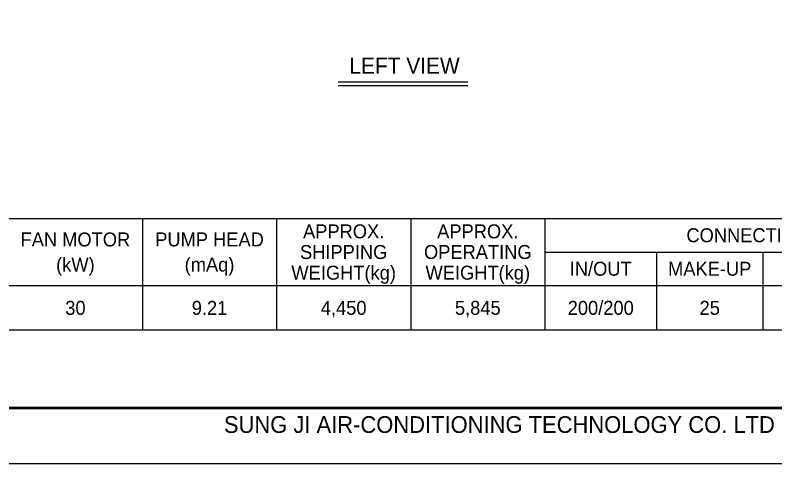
# Model space of a CAD drawing. Header units: millimetres. Extents: x -17070 to 45188, y -291348 to 34911.
# Drawn here: x 23631 to 33158, y 14116 to 19739 of the extents above; entities that cross this region are included whole.
import ezdxf
from ezdxf.enums import TextEntityAlignment as Align

# ---------------------------------------------------------------- set-up
doc = ezdxf.new("R2010")
doc.units = ezdxf.units.MM
for name, color, linetype in [('냉각탑_box', 1, 'Continuous'), ('냉각탑_form', 1, 'Continuous'), ('냉각탑_text', 3, 'Continuous')]:
    doc.layers.add(name, color=color, linetype=linetype)
doc.styles.add('돋움', font='Dotum.ttf')

msp = doc.modelspace()

# ---------------------------------------------------------------- linework, layer by layer
at = {"layer": 'Defpoints'}
msp.add_lwpolyline([(15780.3, 34911.2), (45187.5, 34911.2), (45187.5, 14116.1), (15780.3, 14116.1)], close=True, dxfattribs=at)
at = {"layer": '냉각탑_box'}
for p, q in [((27678, 18903.6), (29301.4, 18903.6)), ((27678, 18857), (29301.4, 18857)), ((25225.1, 17190.6), (25225.1, 15790.6)), ((26905.1, 17190.6), (26905.1, 15790.6)), ((28585.1, 17190.6), (28585.1, 15790.6)), ((30265.1, 17190.6), (30265.1, 15790.6)), ((30265.1, 16770.6), (35655.1, 16770.6)), ((31665.1, 16770.6), (31665.1, 15790.6)), ((32995.1, 16770.6), (32995.1, 15790.6)), ((20605.1, 16350.6), (35655.1, 16350.6))]:
    msp.add_line(p, q, dxfattribs=at)
msp.add_lwpolyline([(20605.1, 17190.6), (35655.1, 17190.6), (35655.1, 15790.6), (20605.1, 15790.6)], close=True, dxfattribs=at)
at = {"layer": '냉각탑_form', "const_width": 35}
msp.add_lwpolyline([(16480.5, 34211.1), (16480.5, 14816.3), (44487.3, 14816.3), (44487.3, 34211.1)], close=True, dxfattribs=at)

# ---------------------------------------------------------------- texts
at = {"layer": '냉각탑_form', "style": '돋움'}
msp.add_text('SUNG JI AIR-CONDITIONING TECHNOLOGY CO. LTD', height=210.051, dxfattribs=at).set_placement((26245.2, 14503.2))
at = {"layer": '냉각탑_text', "style": '돋움'}
for s, height, p in [('LEFT VIEW', 199.97, (28507.9, 19105.8)), ('APPROX.', 175, (27745.1, 17029.6)), ('APPROX.', 175, (29425.1, 17029.6)), ('CONNECTION(A)', 175, (32960.1, 16980.6)), ('FAN MOTOR', 175, (24385.1, 16928.1)), ('PUMP HEAD', 175, (26065.1, 16928.1)), ('SHIPPING', 175, (27745.1, 16770.6)), ('OPERATING', 175, (29425.1, 16770.6)), ('(kW)', 175, (24385.1, 16613.1)), ('(mAq)', 175, (26065.1, 16613.1)), ('WEIGHT(kg)', 175, (27745.1, 16511.6)), ('WEIGHT(kg)', 175, (29425.1, 16511.6)), ('IN/OUT', 175, (30965.1, 16560.6)), ('MAKE-UP', 175, (32330.1, 16560.6)), ('30', 175, (24385.1, 16070.6)), ('9.21', 175, (26065.1, 16070.6)), ('4,450', 175, (27745.1, 16070.6)), ('5,845', 175, (29425.1, 16070.6)), ('200/200', 175, (30965.1, 16070.6)), ('25', 175, (32330.1, 16070.6))]:
    msp.add_text(s, height=height, dxfattribs=at).set_placement(p, align=Align.MIDDLE_CENTER)

doc.saveas('drawing.dxf')
